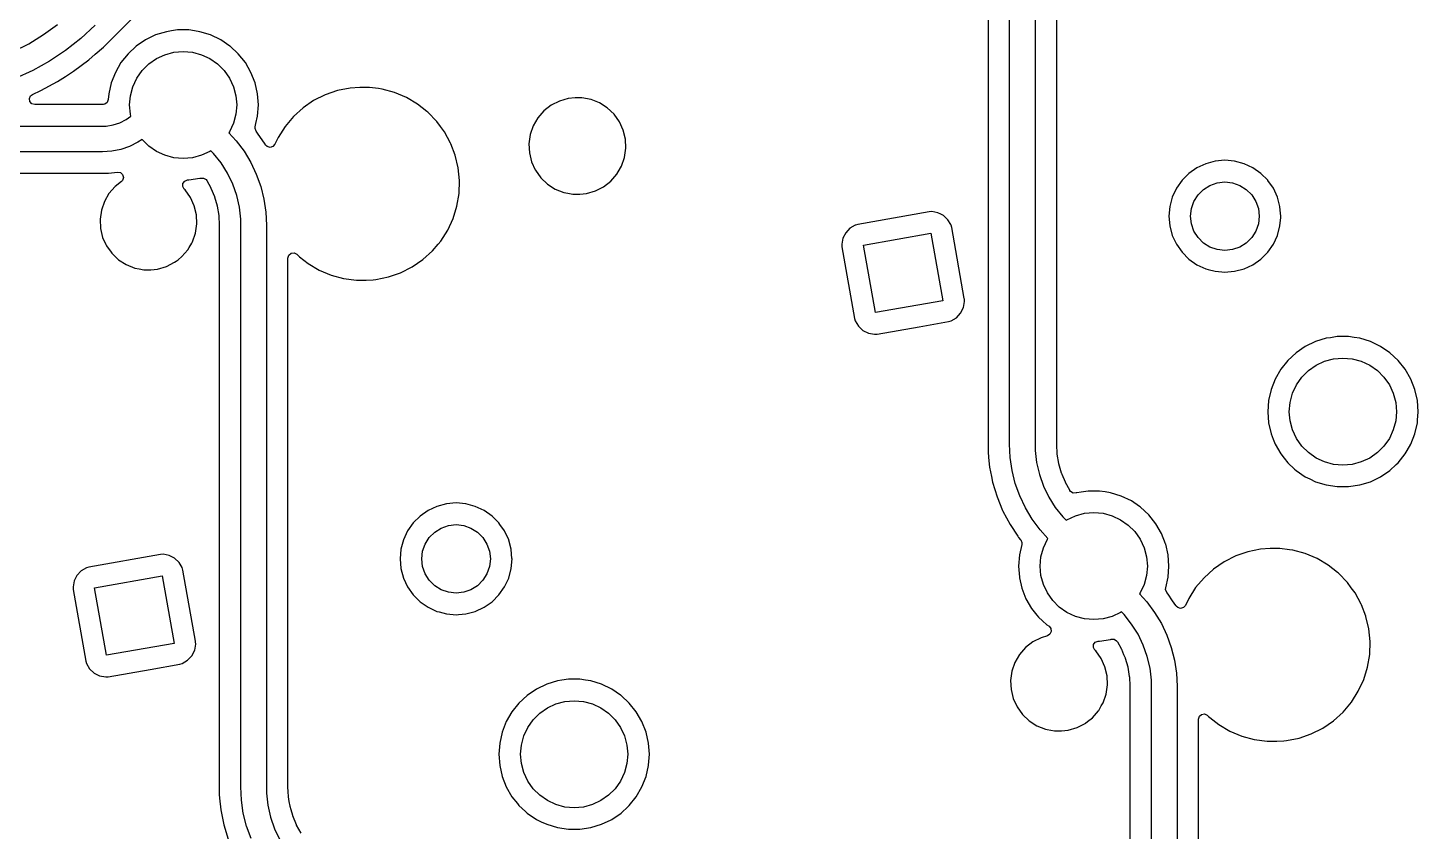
# Model space of a CAD drawing. Extents: x 68 to 346, y -197 to -84.
# Drawn here: x 236.46 to 268.89, y -125.38 to -106.63 of the extents above; entities that cross this region are included whole.
import ezdxf

# ---------------------------------------------------------------- set-up
doc = ezdxf.new("R2010")
doc.units = 0
doc.layers.add('BLACK', color=7, linetype='CONTINUOUS')

msp = doc.modelspace()

# ---------------------------------------------------------------- linework, layer by layer
at = {"layer": 'BLACK', "linetype": 'CONTINUOUS'}
for p, q in [((258.859, -103.236), (258.859, -116.395)), ((259.359, -116.349), (259.359, -103.235)), ((259.959, -103.235), (259.959, -116.349)), ((260.46, -111.026), (260.46, -104.005)), ((238.439, -106.863), (239.512, -105.79)), ((236.825, -106.787), (237.152, -106.549)), ((238.026, -106.568), (237.695, -106.874)), ((239.807, -106.699), (239.692, -106.717)), ((239.951, -106.678), (239.807, -106.699)), ((240.214, -106.678), (239.951, -106.678)), ((239.951, -106.678), (239.951, -106.678)), ((240.348, -106.698), (240.214, -106.678)), ((240.214, -106.678), (240.214, -106.678)), ((240.473, -106.717), (240.348, -106.698)), ((236.12, -107.181), (236.48, -106.998)), ((236.48, -106.998), (236.825, -106.787)), ((237.695, -106.874), (237.341, -107.153)), ((238.222, -107.08), (238.38, -106.922)), ((238.38, -106.922), (238.439, -106.863)), ((239.205, -106.908), (238.988, -107.056)), ((239.441, -106.794), (239.205, -106.908)), ((239.205, -106.908), (239.205, -106.908)), ((239.692, -106.717), (239.441, -106.794)), ((239.692, -106.717), (239.692, -106.717)), ((239.692, -106.717), (239.692, -106.717)), ((240.724, -106.794), (240.473, -106.717)), ((240.473, -106.717), (240.473, -106.717)), ((240.473, -106.717), (240.473, -106.717)), ((240.96, -106.908), (240.724, -106.794)), ((240.724, -106.794), (240.724, -106.794)), ((241.175, -107.055), (240.96, -106.908)), ((240.96, -106.908), (240.96, -106.908)), ((240.96, -106.908), (240.96, -106.908)), ((240.96, -106.908), (240.96, -106.908)), ((237.341, -107.153), (236.966, -107.404)), ((237.885, -107.372), (238.032, -107.245)), ((238.032, -107.245), (238.222, -107.08)), ((238.222, -107.08), (238.222, -107.08)), ((238.222, -107.08), (238.222, -107.08)), ((238.796, -107.234), (238.632, -107.439)), ((238.988, -107.056), (238.796, -107.234)), ((239.279, -107.471), (239.457, -107.346)), ((239.457, -107.346), (239.655, -107.254)), ((239.655, -107.254), (239.865, -107.197)), ((239.865, -107.197), (240.082, -107.178)), ((240.082, -107.178), (240.299, -107.197)), ((240.299, -107.197), (240.51, -107.254)), ((240.51, -107.254), (240.707, -107.346)), ((240.707, -107.346), (240.886, -107.471)), ((241.177, -107.056), (241.175, -107.055)), ((241.369, -107.234), (241.177, -107.056)), ((241.533, -107.439), (241.369, -107.234)), ((241.369, -107.234), (241.369, -107.234)), ((241.369, -107.234), (241.369, -107.234)), ((236.573, -107.624), (236.163, -107.813)), ((236.966, -107.404), (236.573, -107.624)), ((237.335, -107.763), (237.528, -107.639)), ((237.528, -107.639), (237.885, -107.372)), ((237.528, -107.639), (237.528, -107.639)), ((238.501, -107.667), (238.405, -107.911)), ((238.632, -107.439), (238.501, -107.667)), ((239, -107.803), (239.125, -107.625)), ((239.125, -107.625), (239.279, -107.471)), ((240.886, -107.471), (241.04, -107.625)), ((241.04, -107.625), (241.165, -107.803)), ((241.664, -107.667), (241.533, -107.439)), ((241.76, -107.911), (241.664, -107.667)), ((236.762, -108.094), (237.152, -107.881)), ((237.152, -107.881), (237.153, -107.88)), ((237.153, -107.88), (237.335, -107.763)), ((238.405, -107.911), (238.347, -108.167)), ((238.405, -107.911), (238.405, -107.911)), ((238.851, -108.211), (238.908, -108.001)), ((238.908, -108.001), (239, -107.803)), ((241.165, -107.803), (241.257, -108.001)), ((241.257, -108.001), (241.313, -108.211)), ((241.818, -108.167), (241.76, -107.911)), ((236.496, -108.278), (236.525, -108.214)), ((236.506, -108.347), (236.496, -108.278)), ((236.525, -108.214), (236.567, -108.183)), ((236.567, -108.183), (236.762, -108.094)), ((238.336, -108.303), (238.312, -108.368)), ((238.347, -108.167), (238.336, -108.303)), ((238.347, -108.167), (238.347, -108.167)), ((238.832, -108.428), (238.851, -108.211)), ((241.313, -108.211), (241.332, -108.428)), ((241.838, -108.428), (241.818, -108.167)), ((241.818, -108.167), (241.818, -108.167)), ((241.818, -108.167), (241.818, -108.167)), ((243.126, -108.327), (242.878, -108.498)), ((243.395, -108.191), (243.126, -108.327)), ((243.68, -108.093), (243.395, -108.191)), ((243.395, -108.191), (243.395, -108.191)), ((243.975, -108.033), (243.68, -108.093)), ((244.2, -108.018), (243.975, -108.033)), ((243.975, -108.033), (243.975, -108.033)), ((244.426, -108.018), (244.2, -108.018)), ((244.2, -108.018), (244.2, -108.018)), ((244.638, -108.046), (244.426, -108.018)), ((244.725, -108.058), (244.638, -108.046)), ((245.015, -108.137), (244.725, -108.058)), ((245.293, -108.255), (245.015, -108.137)), ((245.015, -108.137), (245.015, -108.137)), ((245.552, -108.408), (245.293, -108.255)), ((249.064, -108.276), (248.858, -108.336)), ((249.225, -108.26), (249.064, -108.276)), ((249.064, -108.276), (249.064, -108.276)), ((249.386, -108.26), (249.225, -108.26)), ((249.597, -108.301), (249.386, -108.26)), ((249.386, -108.26), (249.386, -108.26)), ((249.796, -108.381), (249.597, -108.301)), ((236.552, -108.4), (236.506, -108.347)), ((236.619, -108.419), (236.552, -108.4)), ((238.197, -108.419), (236.619, -108.419)), ((238.203, -108.419), (238.197, -108.419)), ((238.225, -108.417), (238.203, -108.419)), ((238.256, -108.41), (238.225, -108.417)), ((238.312, -108.368), (238.256, -108.41)), ((238.851, -108.645), (238.832, -108.428)), ((238.863, -108.687), (238.851, -108.645)), ((241.313, -108.645), (241.257, -108.856)), ((241.332, -108.428), (241.313, -108.645)), ((241.818, -108.69), (241.838, -108.428)), ((241.838, -108.428), (241.838, -108.428)), ((242.878, -108.498), (242.654, -108.7)), ((245.765, -108.577), (245.552, -108.408)), ((245.552, -108.408), (245.552, -108.408)), ((245.552, -108.408), (245.552, -108.408)), ((245.789, -108.595), (245.765, -108.577)), ((245.998, -108.812), (245.789, -108.595)), ((248.498, -108.568), (248.357, -108.73)), ((248.667, -108.435), (248.498, -108.568)), ((248.498, -108.568), (248.498, -108.568)), ((248.858, -108.336), (248.667, -108.435)), ((249.977, -108.497), (249.796, -108.381)), ((250.133, -108.645), (249.977, -108.497)), ((250.133, -108.646), (250.133, -108.645)), ((250.258, -108.821), (250.133, -108.646)), ((250.133, -108.646), (250.133, -108.646)), ((218.068, -108.92), (238.2, -108.92)), ((238.2, -108.92), (238.2, -108.92)), ((238.2, -108.92), (238.283, -108.92)), ((238.283, -108.92), (238.446, -108.894)), ((238.446, -108.894), (238.604, -108.843)), ((238.604, -108.843), (238.751, -108.768)), ((238.751, -108.768), (238.863, -108.687)), ((241.257, -108.856), (241.165, -109.053)), ((241.76, -108.978), (241.762, -108.936)), ((241.762, -108.936), (241.78, -108.859)), ((241.78, -108.859), (241.818, -108.69)), ((241.818, -108.69), (241.818, -108.69)), ((242.46, -108.93), (242.298, -109.184)), ((242.654, -108.7), (242.46, -108.93)), ((246.088, -108.934), (245.998, -108.812)), ((246.133, -108.995), (246.088, -108.934)), ((248.25, -108.916), (248.18, -109.119)), ((248.357, -108.73), (248.25, -108.916)), ((250.347, -109.016), (250.258, -108.821)), ((239.026, -109.299), (238.832, -109.394)), ((239.125, -109.232), (239.026, -109.299)), ((239.279, -109.386), (239.125, -109.232)), ((241.165, -109.053), (241.15, -109.075)), ((241.15, -109.075), (241.321, -109.263)), ((241.321, -109.263), (241.502, -109.508)), ((241.787, -109.043), (241.76, -108.978)), ((241.82, -109.083), (241.787, -109.043)), ((241.996, -109.346), (241.82, -109.083)), ((241.82, -109.083), (241.82, -109.083)), ((242.298, -109.184), (242.222, -109.346)), ((242.298, -109.184), (242.298, -109.184)), ((246.177, -109.054), (246.133, -108.995)), ((246.322, -109.319), (246.177, -109.054)), ((248.18, -109.119), (248.149, -109.332)), ((248.18, -109.119), (248.18, -109.119)), ((250.397, -109.225), (250.347, -109.016)), ((250.408, -109.44), (250.397, -109.225)), ((238.2, -109.52), (218.068, -109.52)), ((238.416, -109.506), (238.2, -109.52)), ((238.2, -109.52), (238.2, -109.52)), ((238.2, -109.52), (238.2, -109.52)), ((238.2, -109.52), (238.2, -109.52)), ((238.628, -109.464), (238.416, -109.506)), ((238.832, -109.394), (238.628, -109.464)), ((239.457, -109.511), (239.279, -109.386)), ((239.655, -109.603), (239.457, -109.511)), ((239.865, -109.659), (239.655, -109.603)), ((240.51, -109.603), (240.299, -109.659)), ((240.707, -109.511), (240.51, -109.603)), ((240.727, -109.497), (240.707, -109.511)), ((240.791, -109.561), (240.727, -109.497)), ((240.967, -109.781), (240.791, -109.561)), ((241.502, -109.508), (241.659, -109.77)), ((242.007, -109.363), (241.996, -109.346)), ((242.042, -109.398), (242.007, -109.363)), ((242.109, -109.418), (242.042, -109.398)), ((242.176, -109.398), (242.109, -109.418)), ((242.222, -109.346), (242.176, -109.398)), ((246.327, -109.332), (246.322, -109.319)), ((246.43, -109.6), (246.327, -109.332)), ((246.5, -109.893), (246.43, -109.6)), ((248.149, -109.332), (248.149, -109.332)), ((248.149, -109.332), (248.159, -109.547)), ((248.159, -109.547), (248.21, -109.756)), ((250.377, -109.652), (250.408, -109.44)), ((240.082, -109.678), (239.865, -109.659)), ((240.299, -109.659), (240.082, -109.678)), ((241.116, -110.02), (240.967, -109.781)), ((241.659, -109.77), (241.789, -110.045)), ((246.53, -110.193), (246.5, -109.893)), ((248.21, -109.756), (248.21, -109.756)), ((248.21, -109.756), (248.294, -109.94)), ((248.294, -109.94), (248.299, -109.951)), ((250.2, -110.04), (250.282, -109.898)), ((250.282, -109.898), (250.307, -109.856)), ((250.307, -109.856), (250.377, -109.652)), ((263.73, -109.895), (263.543, -110.025)), ((263.936, -109.799), (263.73, -109.895)), ((263.73, -109.895), (263.73, -109.895)), ((264.156, -109.74), (263.936, -109.799)), ((263.936, -109.799), (263.936, -109.799)), ((264.383, -109.72), (264.156, -109.74)), ((264.156, -109.74), (264.156, -109.74)), ((264.609, -109.74), (264.383, -109.72)), ((264.383, -109.72), (264.383, -109.72)), ((264.829, -109.799), (264.609, -109.74)), ((264.609, -109.74), (264.609, -109.74)), ((264.609, -109.74), (264.609, -109.74)), ((264.609, -109.74), (264.609, -109.74)), ((264.609, -109.74), (264.609, -109.74)), ((265.035, -109.895), (264.829, -109.799)), ((264.829, -109.799), (264.829, -109.799)), ((265.222, -110.025), (265.035, -109.895)), ((265.035, -109.895), (265.035, -109.895)), ((218.152, -110.02), (238.116, -110.02)), ((238.116, -110.02), (238.116, -110.021)), ((238.116, -110.021), (238.149, -110.02)), ((238.149, -110.02), (238.149, -110.021)), ((238.149, -110.021), (238.2, -110.021)), ((238.2, -110.021), (238.2, -110.021)), ((238.2, -110.021), (238.321, -110.021)), ((238.321, -110.021), (238.341, -110.018)), ((238.321, -110.021), (238.321, -110.021)), ((238.341, -110.018), (238.55, -109.995)), ((238.641, -110.215), (238.493, -110.332)), ((238.55, -109.995), (238.619, -110.007)), ((238.619, -110.007), (238.67, -110.054)), ((238.666, -110.188), (238.641, -110.215)), ((238.688, -110.122), (238.666, -110.188)), ((238.67, -110.054), (238.688, -110.122)), ((240.074, -110.332), (240.077, -110.262)), ((240.077, -110.262), (240.118, -110.205)), ((240.118, -110.205), (240.183, -110.179)), ((240.183, -110.179), (240.195, -110.179)), ((240.195, -110.179), (240.214, -110.179)), ((240.214, -110.179), (240.473, -110.14)), ((240.473, -110.14), (240.488, -110.135)), ((240.488, -110.135), (240.557, -110.134)), ((240.557, -110.134), (240.617, -110.171)), ((240.617, -110.171), (240.633, -110.194)), ((240.633, -110.194), (240.725, -110.361)), ((241.239, -110.273), (241.116, -110.02)), ((241.331, -110.539), (241.239, -110.273)), ((241.789, -110.045), (241.892, -110.332)), ((246.52, -110.494), (246.53, -110.193)), ((248.299, -109.951), (248.423, -110.125)), ((248.423, -110.125), (248.424, -110.126)), ((248.424, -110.126), (248.424, -110.126)), ((248.424, -110.126), (248.579, -110.275)), ((249.89, -110.337), (250.059, -110.204)), ((250.059, -110.204), (250.199, -110.042)), ((250.199, -110.042), (250.2, -110.04)), ((263.383, -110.186), (263.252, -110.373)), ((263.543, -110.025), (263.383, -110.186)), ((264.035, -110.305), (264.205, -110.246)), ((264.205, -110.246), (264.383, -110.225)), ((264.383, -110.225), (264.561, -110.246)), ((264.561, -110.246), (264.73, -110.305)), ((265.383, -110.186), (265.222, -110.025)), ((265.387, -110.193), (265.383, -110.186)), ((265.513, -110.373), (265.387, -110.193)), ((238.352, -110.494), (238.244, -110.68)), ((238.493, -110.332), (238.352, -110.494)), ((238.493, -110.332), (238.493, -110.332)), ((240.109, -110.392), (240.074, -110.332)), ((240.127, -110.41), (240.109, -110.392)), ((240.252, -110.585), (240.127, -110.41)), ((240.341, -110.78), (240.252, -110.585)), ((240.725, -110.361), (240.728, -110.367)), ((240.728, -110.367), (240.811, -110.568)), ((240.811, -110.568), (240.814, -110.575)), ((240.814, -110.575), (240.874, -110.784)), ((241.394, -110.813), (241.331, -110.539)), ((241.892, -110.332), (241.966, -110.628)), ((246.47, -110.791), (246.52, -110.494)), ((248.579, -110.275), (248.579, -110.275)), ((248.579, -110.275), (248.579, -110.275)), ((248.579, -110.275), (248.76, -110.391)), ((248.76, -110.391), (248.96, -110.471)), ((248.96, -110.471), (249.056, -110.489)), ((249.056, -110.489), (249.171, -110.511)), ((249.171, -110.511), (249.171, -110.511)), ((249.171, -110.511), (249.332, -110.511)), ((249.332, -110.511), (249.492, -110.496)), ((249.332, -110.511), (249.332, -110.511)), ((249.492, -110.496), (249.699, -110.436)), ((249.699, -110.436), (249.89, -110.337)), ((263.156, -110.579), (263.097, -110.799)), ((263.252, -110.373), (263.156, -110.579)), ((263.156, -110.579), (263.156, -110.579)), ((263.252, -110.373), (263.252, -110.373)), ((263.662, -110.678), (263.757, -110.527)), ((263.757, -110.527), (263.884, -110.4)), ((263.884, -110.4), (264.035, -110.305)), ((264.73, -110.305), (264.881, -110.4)), ((264.881, -110.4), (265.008, -110.527)), ((265.008, -110.527), (265.103, -110.678)), ((265.609, -110.579), (265.513, -110.373)), ((265.668, -110.799), (265.609, -110.579)), ((238.174, -110.884), (238.143, -111.096)), ((238.244, -110.68), (238.174, -110.884)), ((238.174, -110.884), (238.174, -110.884)), ((240.392, -110.989), (240.341, -110.78)), ((240.874, -110.784), (240.875, -110.791)), ((240.875, -110.791), (240.912, -111.005)), ((241.426, -111.093), (241.394, -110.813)), ((241.966, -110.628), (242.011, -110.929)), ((246.38, -111.079), (246.47, -110.791)), ((257.487, -110.921), (255.818, -111.215)), ((257.547, -110.917), (257.487, -110.921)), ((257.487, -110.921), (257.487, -110.921)), ((257.689, -110.943), (257.547, -110.917)), ((257.547, -110.917), (257.547, -110.917)), ((263.097, -110.799), (263.077, -111.025)), ((263.097, -110.799), (263.097, -110.799)), ((263.583, -111.025), (263.603, -110.847)), ((263.603, -110.847), (263.662, -110.678)), ((265.103, -110.678), (265.163, -110.847)), ((265.163, -110.847), (265.183, -111.025)), ((265.676, -110.884), (265.668, -110.799)), ((265.688, -111.025), (265.676, -110.884)), ((238.143, -111.096), (238.143, -111.096)), ((238.143, -111.096), (238.154, -111.311)), ((240.371, -111.417), (240.402, -111.204)), ((240.402, -111.204), (240.392, -110.989)), ((240.912, -111.005), (240.913, -111.012)), ((240.913, -111.012), (240.925, -111.232)), ((240.925, -111.232), (240.925, -111.235)), ((240.925, -111.235), (240.925, -124.393)), ((241.426, -111.233), (241.426, -111.093)), ((241.426, -124.347), (241.426, -111.233)), ((241.426, -111.233), (241.426, -111.233)), ((241.426, -111.233), (241.426, -111.233)), ((242.011, -110.929), (242.026, -111.233)), ((242.026, -111.233), (242.026, -111.233)), ((242.026, -111.233), (242.026, -124.347)), ((246.254, -111.352), (246.38, -111.079)), ((255.76, -111.232), (255.636, -111.305)), ((255.765, -111.23), (255.76, -111.232)), ((255.76, -111.232), (255.76, -111.232)), ((255.818, -111.215), (255.765, -111.23)), ((255.818, -111.215), (255.818, -111.215)), ((255.818, -111.215), (255.818, -111.215)), ((257.753, -110.975), (257.689, -110.943)), ((257.689, -110.943), (257.689, -110.943)), ((257.689, -110.943), (257.689, -110.943)), ((257.817, -111.008), (257.753, -110.975)), ((257.922, -111.106), (257.817, -111.008)), ((257.988, -111.217), (257.922, -111.106)), ((257.922, -111.106), (257.922, -111.106)), ((257.922, -111.106), (257.922, -111.106)), ((257.995, -111.23), (257.988, -111.217)), ((258.012, -111.288), (257.995, -111.23)), ((260.46, -113.062), (260.46, -111.026)), ((263.077, -111.025), (263.077, -111.026)), ((263.077, -111.026), (263.097, -111.252)), ((263.603, -111.204), (263.583, -111.025)), ((263.662, -111.373), (263.603, -111.204)), ((265.163, -111.204), (265.103, -111.373)), ((265.183, -111.025), (265.163, -111.204)), ((265.668, -111.252), (265.686, -111.051)), ((265.686, -111.051), (265.688, -111.026)), ((265.688, -111.026), (265.688, -111.025)), ((238.154, -111.311), (238.204, -111.52)), ((238.204, -111.52), (238.204, -111.52)), ((238.204, -111.52), (238.281, -111.687)), ((240.301, -111.62), (240.371, -111.417)), ((246.091, -111.606), (246.254, -111.352)), ((255.472, -111.538), (255.447, -111.678)), ((255.537, -111.41), (255.472, -111.538)), ((255.472, -111.538), (255.472, -111.538)), ((255.472, -111.538), (255.472, -111.538)), ((255.636, -111.305), (255.537, -111.41)), ((255.537, -111.41), (255.537, -111.41)), ((255.636, -111.305), (255.636, -111.305)), ((255.636, -111.305), (255.636, -111.305)), ((255.952, -111.7), (257.527, -111.422)), ((257.527, -111.422), (257.805, -112.998)), ((258.304, -112.947), (258.012, -111.288)), ((258.012, -111.288), (258.012, -111.288)), ((258.012, -111.288), (258.012, -111.288)), ((263.097, -111.252), (263.097, -111.252)), ((263.097, -111.252), (263.156, -111.472)), ((263.156, -111.472), (263.156, -111.472)), ((263.156, -111.472), (263.252, -111.678)), ((263.757, -111.524), (263.662, -111.373)), ((263.884, -111.651), (263.757, -111.524)), ((265.008, -111.524), (264.881, -111.651)), ((265.103, -111.373), (265.008, -111.524)), ((265.513, -111.678), (265.609, -111.472)), ((265.609, -111.472), (265.668, -111.252)), ((238.281, -111.687), (238.294, -111.715)), ((238.294, -111.715), (238.4, -111.865)), ((238.4, -111.865), (238.418, -111.891)), ((238.418, -111.891), (238.418, -111.891)), ((238.418, -111.891), (238.574, -112.039)), ((240.053, -111.968), (240.194, -111.806)), ((240.194, -111.806), (240.223, -111.755)), ((240.223, -111.755), (240.281, -111.655)), ((240.281, -111.655), (240.301, -111.62)), ((242.546, -111.936), (242.599, -111.89)), ((242.599, -111.89), (242.668, -111.88)), ((242.668, -111.88), (242.731, -111.909)), ((245.673, -112.038), (245.897, -111.836)), ((245.897, -111.836), (246.029, -111.68)), ((246.029, -111.68), (246.091, -111.606)), ((255.447, -111.678), (255.446, -111.68)), ((255.446, -111.68), (255.45, -111.74)), ((255.45, -111.74), (255.45, -111.74)), ((255.45, -111.74), (255.745, -113.41)), ((256.229, -113.275), (255.952, -111.7)), ((263.252, -111.678), (263.252, -111.678)), ((263.252, -111.678), (263.383, -111.865)), ((263.383, -111.865), (263.543, -112.026)), ((264.035, -111.746), (263.884, -111.651)), ((264.205, -111.805), (264.035, -111.746)), ((264.383, -111.825), (264.205, -111.805)), ((264.561, -111.805), (264.383, -111.825)), ((264.73, -111.746), (264.561, -111.805)), ((264.881, -111.651), (264.73, -111.746)), ((265.222, -112.026), (265.383, -111.865)), ((265.383, -111.865), (265.513, -111.678)), ((238.574, -112.039), (238.574, -112.039)), ((238.574, -112.039), (238.574, -112.039)), ((238.574, -112.039), (238.755, -112.155)), ((238.755, -112.155), (238.954, -112.235)), ((239.487, -112.26), (239.693, -112.2)), ((239.693, -112.2), (239.884, -112.101)), ((239.884, -112.101), (239.92, -112.073)), ((239.92, -112.073), (239.963, -112.039)), ((239.963, -112.039), (240.053, -111.968)), ((242.526, -112.003), (242.546, -111.936)), ((242.526, -119.024), (242.526, -112.003)), ((242.731, -111.909), (242.739, -111.917)), ((242.739, -111.917), (242.763, -111.941)), ((242.763, -111.941), (242.8, -111.97)), ((242.8, -111.97), (242.999, -112.128)), ((242.999, -112.128), (242.999, -112.128)), ((242.999, -112.128), (242.999, -112.128)), ((242.999, -112.128), (243.258, -112.281)), ((245.156, -112.345), (245.425, -112.209)), ((245.425, -112.209), (245.673, -112.038)), ((263.543, -112.026), (263.543, -112.026)), ((263.543, -112.026), (263.73, -112.156)), ((263.73, -112.156), (263.936, -112.252)), ((264.829, -112.252), (265.035, -112.156)), ((265.035, -112.156), (265.222, -112.026)), ((238.954, -112.235), (239.06, -112.255)), ((239.06, -112.255), (239.165, -112.276)), ((239.165, -112.276), (239.165, -112.276)), ((239.165, -112.276), (239.326, -112.276)), ((239.326, -112.276), (239.487, -112.26)), ((239.326, -112.276), (239.326, -112.276)), ((243.258, -112.281), (243.536, -112.399)), ((243.536, -112.399), (243.826, -112.478)), ((243.826, -112.478), (244.125, -112.519)), ((244.125, -112.519), (244.125, -112.519)), ((244.125, -112.519), (244.351, -112.519)), ((244.351, -112.519), (244.515, -112.508)), ((244.515, -112.508), (244.576, -112.503)), ((244.576, -112.503), (244.871, -112.443)), ((244.871, -112.443), (245.156, -112.345)), ((263.936, -112.252), (263.936, -112.252)), ((263.936, -112.252), (263.936, -112.252)), ((263.936, -112.252), (263.989, -112.266)), ((263.989, -112.266), (264.156, -112.311)), ((264.156, -112.311), (264.314, -112.325)), ((264.314, -112.325), (264.383, -112.331)), ((264.383, -112.331), (264.451, -112.325)), ((264.383, -112.331), (264.383, -112.331)), ((264.383, -112.331), (264.383, -112.331)), ((264.451, -112.325), (264.609, -112.311)), ((264.609, -112.311), (264.829, -112.252)), ((257.805, -112.998), (256.229, -113.275)), ((258.219, -113.288), (258.284, -113.159)), ((258.284, -113.159), (258.31, -113.018)), ((258.306, -112.958), (258.304, -112.947)), ((258.31, -113.018), (258.306, -112.958)), ((260.46, -115.587), (260.46, -113.062)), ((255.745, -113.41), (255.745, -113.41)), ((255.745, -113.41), (255.745, -113.41)), ((255.745, -113.41), (255.761, -113.466)), ((255.761, -113.466), (255.761, -113.467)), ((255.761, -113.467), (255.761, -113.467)), ((255.761, -113.467), (255.834, -113.591)), ((257.251, -113.604), (257.939, -113.482)), ((257.939, -113.482), (257.997, -113.466)), ((257.939, -113.482), (257.939, -113.482)), ((257.939, -113.482), (257.939, -113.482)), ((257.997, -113.466), (258.121, -113.393)), ((258.121, -113.393), (258.219, -113.288)), ((255.834, -113.591), (255.834, -113.591)), ((255.834, -113.591), (255.834, -113.591)), ((255.834, -113.591), (255.939, -113.69)), ((255.939, -113.69), (256.068, -113.755)), ((256.068, -113.755), (256.068, -113.755)), ((256.068, -113.755), (256.209, -113.781)), ((256.209, -113.781), (256.269, -113.777)), ((256.269, -113.777), (257.251, -113.604)), ((267.005, -113.836), (266.844, -113.86)), ((267.268, -113.836), (267.005, -113.836)), ((267.005, -113.836), (267.005, -113.836)), ((267.402, -113.856), (267.268, -113.836)), ((267.268, -113.836), (267.268, -113.836)), ((266.259, -114.066), (266.042, -114.214)), ((266.495, -113.953), (266.259, -114.066)), ((266.259, -114.066), (266.259, -114.066)), ((266.746, -113.875), (266.495, -113.953)), ((266.844, -113.86), (266.746, -113.875)), ((266.746, -113.875), (266.746, -113.875)), ((266.746, -113.875), (266.746, -113.875)), ((267.527, -113.875), (267.402, -113.856)), ((267.778, -113.953), (267.527, -113.875)), ((267.527, -113.875), (267.527, -113.875)), ((267.527, -113.875), (267.527, -113.875)), ((268.014, -114.066), (267.778, -113.953)), ((267.778, -113.953), (267.778, -113.953)), ((268.231, -114.214), (268.014, -114.066)), ((268.014, -114.066), (268.014, -114.066)), ((268.014, -114.066), (268.014, -114.066)), ((268.014, -114.066), (268.014, -114.066)), ((265.85, -114.393), (265.686, -114.598)), ((266.042, -114.214), (265.85, -114.393)), ((266.511, -114.504), (266.709, -114.412)), ((266.709, -114.412), (266.919, -114.356)), ((266.919, -114.356), (267.136, -114.337)), ((267.136, -114.337), (267.353, -114.356)), ((267.353, -114.356), (267.564, -114.412)), ((267.564, -114.412), (267.761, -114.504)), ((268.423, -114.393), (268.231, -114.214)), ((268.587, -114.598), (268.423, -114.393)), ((268.423, -114.393), (268.423, -114.393)), ((268.423, -114.393), (268.423, -114.393)), ((265.686, -114.598), (265.555, -114.825)), ((266.054, -114.962), (266.179, -114.783)), ((266.179, -114.783), (266.333, -114.629)), ((266.333, -114.629), (266.511, -114.504)), ((267.761, -114.504), (267.94, -114.629)), ((267.94, -114.629), (268.094, -114.783)), ((268.094, -114.783), (268.219, -114.962)), ((268.718, -114.825), (268.587, -114.598)), ((265.459, -115.069), (265.401, -115.325)), ((265.555, -114.825), (265.459, -115.069)), ((265.459, -115.069), (265.459, -115.069)), ((265.962, -115.159), (266.054, -114.962)), ((268.219, -114.962), (268.311, -115.159)), ((268.814, -115.069), (268.718, -114.825)), ((268.814, -115.072), (268.814, -115.069)), ((268.814, -115.069), (268.814, -115.069)), ((268.814, -115.069), (268.814, -115.069)), ((268.872, -115.325), (268.814, -115.072)), ((265.401, -115.325), (265.381, -115.587)), ((265.401, -115.325), (265.401, -115.325)), ((265.886, -115.587), (265.905, -115.37)), ((265.905, -115.37), (265.962, -115.159)), ((268.311, -115.159), (268.367, -115.37)), ((268.367, -115.37), (268.386, -115.587)), ((268.892, -115.587), (268.872, -115.325)), ((268.872, -115.325), (268.872, -115.325)), ((268.872, -115.325), (268.872, -115.325)), ((260.46, -116.265), (260.46, -115.587)), ((265.381, -115.587), (265.381, -115.587)), ((265.381, -115.587), (265.401, -115.848)), ((265.905, -115.804), (265.886, -115.587)), ((268.386, -115.587), (268.367, -115.804)), ((268.872, -115.848), (268.877, -115.782)), ((268.877, -115.782), (268.892, -115.587)), ((268.892, -115.587), (268.892, -115.587)), ((265.401, -115.848), (265.401, -115.848)), ((265.401, -115.848), (265.459, -116.104)), ((265.459, -116.104), (265.459, -116.104)), ((265.459, -116.104), (265.459, -116.104)), ((265.459, -116.104), (265.507, -116.226)), ((265.962, -116.014), (265.905, -115.804)), ((266.054, -116.212), (265.962, -116.014)), ((268.311, -116.014), (268.219, -116.212)), ((268.367, -115.804), (268.311, -116.014)), ((268.718, -116.348), (268.814, -116.104)), ((268.814, -116.104), (268.872, -115.848)), ((258.859, -116.395), (258.859, -116.396)), ((258.859, -116.396), (258.859, -116.528)), ((259.374, -116.657), (259.359, -116.349)), ((259.359, -116.349), (259.359, -116.349)), ((259.959, -116.349), (259.959, -116.349)), ((259.959, -116.349), (259.959, -116.349)), ((259.959, -116.349), (259.959, -116.491)), ((260.46, -116.326), (260.46, -116.265)), ((260.46, -116.265), (260.46, -116.265)), ((260.46, -116.346), (260.46, -116.326)), ((260.46, -116.35), (260.46, -116.346)), ((260.472, -116.574), (260.46, -116.35)), ((265.507, -116.226), (265.555, -116.348)), ((265.555, -116.348), (265.686, -116.575)), ((266.179, -116.39), (266.054, -116.212)), ((266.333, -116.544), (266.179, -116.39)), ((268.094, -116.39), (267.94, -116.544)), ((268.219, -116.212), (268.094, -116.39)), ((268.633, -116.496), (268.718, -116.348)), ((258.859, -116.528), (258.872, -116.66)), ((258.872, -116.66), (258.894, -116.884)), ((259.42, -116.962), (259.374, -116.657)), ((259.959, -116.491), (259.991, -116.775)), ((260.473, -116.581), (260.472, -116.574)), ((260.51, -116.8), (260.473, -116.581)), ((265.686, -116.575), (265.686, -116.575)), ((265.686, -116.575), (265.764, -116.673)), ((265.764, -116.673), (265.85, -116.781)), ((266.511, -116.669), (266.333, -116.544)), ((266.709, -116.761), (266.511, -116.669)), ((267.761, -116.669), (267.564, -116.761)), ((267.94, -116.544), (267.761, -116.669)), ((268.423, -116.781), (268.587, -116.575)), ((268.587, -116.575), (268.633, -116.496)), ((268.587, -116.575), (268.587, -116.575)), ((258.894, -116.884), (258.894, -116.884)), ((258.894, -116.884), (258.938, -117.104)), ((259.494, -117.261), (259.42, -116.962)), ((259.991, -116.775), (260.055, -117.053)), ((260.055, -117.053), (260.149, -117.323)), ((260.512, -116.806), (260.51, -116.8)), ((260.573, -117.02), (260.512, -116.806)), ((260.576, -117.026), (260.573, -117.02)), ((260.586, -117.053), (260.576, -117.026)), ((260.661, -117.231), (260.586, -117.053)), ((265.85, -116.781), (266.009, -116.928)), ((266.009, -116.928), (266.042, -116.959)), ((266.042, -116.959), (266.259, -117.107)), ((266.919, -116.818), (266.709, -116.761)), ((267.136, -116.837), (266.919, -116.818)), ((267.353, -116.818), (267.136, -116.837)), ((267.564, -116.761), (267.353, -116.818)), ((268.014, -117.107), (268.231, -116.959)), ((268.231, -116.959), (268.382, -116.819)), ((268.382, -116.819), (268.423, -116.781)), ((268.423, -116.781), (268.423, -116.781)), ((268.423, -116.781), (268.423, -116.781)), ((258.938, -117.104), (258.963, -117.231)), ((258.963, -117.231), (258.964, -117.235)), ((258.964, -117.235), (259.067, -117.577)), ((259.598, -117.551), (259.494, -117.261)), ((260.149, -117.323), (260.273, -117.58)), ((260.664, -117.237), (260.661, -117.231)), ((260.762, -117.416), (260.664, -117.237)), ((266.259, -117.107), (266.259, -117.107)), ((266.259, -117.107), (266.259, -117.107)), ((266.259, -117.107), (266.259, -117.107)), ((266.259, -117.107), (266.363, -117.157)), ((266.363, -117.157), (266.495, -117.221)), ((266.495, -117.221), (266.495, -117.221)), ((266.495, -117.221), (266.495, -117.221)), ((266.495, -117.221), (266.746, -117.298)), ((266.746, -117.298), (267.005, -117.337)), ((267.005, -117.337), (267.268, -117.337)), ((267.268, -117.337), (267.527, -117.298)), ((267.527, -117.298), (267.778, -117.221)), ((267.778, -117.221), (268.014, -117.107)), ((246.449, -117.718), (246.222, -117.738)), ((246.676, -117.738), (246.449, -117.718)), ((246.449, -117.718), (246.449, -117.718)), ((259.067, -117.577), (259.067, -117.577)), ((259.067, -117.577), (259.198, -117.893)), ((259.73, -117.83), (259.598, -117.551)), ((260.273, -117.58), (260.425, -117.822)), ((260.768, -117.427), (260.762, -117.416)), ((260.784, -117.449), (260.768, -117.427)), ((260.843, -117.486), (260.784, -117.449)), ((260.913, -117.485), (260.843, -117.486)), ((260.933, -117.479), (260.913, -117.485)), ((261.031, -117.465), (260.933, -117.479)), ((260.933, -117.479), (260.933, -117.479)), ((260.933, -117.479), (260.933, -117.479)), ((261.193, -117.44), (261.031, -117.465)), ((261.455, -117.44), (261.193, -117.44)), ((261.193, -117.44), (261.193, -117.44)), ((261.587, -117.46), (261.455, -117.44)), ((261.455, -117.44), (261.455, -117.44)), ((261.715, -117.479), (261.587, -117.46)), ((261.965, -117.557), (261.715, -117.479)), ((261.715, -117.479), (261.715, -117.479)), ((261.715, -117.479), (261.715, -117.479)), ((262.202, -117.67), (261.965, -117.557)), ((261.965, -117.557), (261.965, -117.557)), ((262.39, -117.799), (262.202, -117.67)), ((262.202, -117.67), (262.202, -117.67)), ((262.202, -117.67), (262.202, -117.67)), ((262.202, -117.67), (262.202, -117.67)), ((245.61, -118.024), (245.449, -118.185)), ((245.796, -117.893), (245.61, -118.024)), ((246.002, -117.797), (245.796, -117.893)), ((245.796, -117.893), (245.796, -117.893)), ((246.222, -117.738), (246.002, -117.797)), ((246.002, -117.797), (246.002, -117.797)), ((246.222, -117.738), (246.222, -117.738)), ((246.895, -117.797), (246.676, -117.738)), ((246.676, -117.738), (246.676, -117.738)), ((246.676, -117.738), (246.676, -117.738)), ((246.676, -117.738), (246.676, -117.738)), ((246.676, -117.738), (246.676, -117.738)), ((247.102, -117.893), (246.895, -117.797)), ((246.895, -117.797), (246.895, -117.797)), ((247.288, -118.024), (247.102, -117.893)), ((247.102, -117.893), (247.102, -117.893)), ((247.449, -118.185), (247.288, -118.024)), ((259.198, -117.893), (259.204, -117.908)), ((259.204, -117.908), (259.204, -117.908)), ((259.204, -117.908), (259.373, -118.224)), ((259.889, -118.094), (259.73, -117.83)), ((260.425, -117.822), (260.603, -118.045)), ((260.603, -118.045), (260.679, -118.122)), ((260.699, -118.108), (260.896, -118.016)), ((260.896, -118.016), (261.107, -117.96)), ((261.107, -117.96), (261.324, -117.941)), ((261.324, -117.941), (261.541, -117.96)), ((261.541, -117.96), (261.751, -118.016)), ((261.751, -118.016), (261.949, -118.108)), ((262.418, -117.818), (262.39, -117.799)), ((262.611, -117.997), (262.418, -117.818)), ((262.774, -118.202), (262.611, -117.997)), ((262.611, -117.997), (262.611, -117.997)), ((262.611, -117.997), (262.611, -117.997)), ((245.318, -118.371), (245.222, -118.577)), ((245.449, -118.185), (245.318, -118.371)), ((245.318, -118.371), (245.318, -118.371)), ((245.95, -118.398), (246.102, -118.303)), ((246.102, -118.303), (246.271, -118.244)), ((246.271, -118.244), (246.449, -118.224)), ((246.449, -118.224), (246.627, -118.244)), ((246.627, -118.244), (246.796, -118.303)), ((246.796, -118.303), (246.948, -118.398)), ((247.473, -118.219), (247.449, -118.185)), ((247.58, -118.371), (247.473, -118.219)), ((247.676, -118.577), (247.58, -118.371)), ((259.373, -118.224), (259.373, -118.224)), ((259.373, -118.224), (259.552, -118.492)), ((260.072, -118.342), (259.889, -118.094)), ((260.256, -118.545), (260.072, -118.342)), ((260.679, -118.122), (260.699, -118.108)), ((261.949, -118.108), (262.127, -118.233)), ((262.127, -118.233), (262.282, -118.387)), ((262.906, -118.429), (262.774, -118.202)), ((245.222, -118.577), (245.163, -118.797)), ((245.222, -118.577), (245.222, -118.577)), ((245.669, -118.846), (245.728, -118.677)), ((245.728, -118.677), (245.824, -118.525)), ((245.824, -118.525), (245.95, -118.398)), ((246.948, -118.398), (247.074, -118.525)), ((247.074, -118.525), (247.17, -118.677)), ((247.17, -118.677), (247.229, -118.846)), ((247.678, -118.586), (247.676, -118.577)), ((247.676, -118.577), (247.676, -118.577)), ((247.735, -118.797), (247.678, -118.586)), ((259.552, -118.492), (259.572, -118.521)), ((259.572, -118.521), (259.618, -118.577)), ((259.644, -118.685), (259.588, -118.929)), ((259.618, -118.577), (259.619, -118.578)), ((259.619, -118.578), (259.646, -118.643)), ((259.646, -118.643), (259.644, -118.685)), ((260.149, -118.763), (260.241, -118.566)), ((260.241, -118.566), (260.256, -118.545)), ((262.282, -118.387), (262.406, -118.566)), ((262.406, -118.566), (262.499, -118.763)), ((263.001, -118.673), (262.906, -118.429)), ((263.003, -118.679), (263.001, -118.673)), ((263.001, -118.673), (263.001, -118.673)), ((263.001, -118.673), (263.001, -118.673)), ((263.06, -118.929), (263.003, -118.679)), ((239.554, -118.919), (237.884, -119.213)), ((239.614, -118.915), (239.554, -118.919)), ((239.554, -118.919), (239.554, -118.919)), ((239.755, -118.941), (239.614, -118.915)), ((239.614, -118.915), (239.614, -118.915)), ((239.803, -118.965), (239.755, -118.941)), ((239.755, -118.941), (239.755, -118.941)), ((239.755, -118.941), (239.755, -118.941)), ((239.884, -119.006), (239.803, -118.965)), ((239.989, -119.104), (239.884, -119.006)), ((242.526, -123.585), (242.526, -119.024)), ((245.163, -118.797), (245.144, -119.024)), ((245.144, -119.024), (245.144, -119.024)), ((245.144, -119.024), (245.163, -119.25)), ((245.163, -118.797), (245.163, -118.797)), ((245.649, -119.024), (245.669, -118.846)), ((245.669, -119.202), (245.649, -119.024)), ((247.229, -118.846), (247.249, -119.024)), ((247.249, -119.024), (247.229, -119.202)), ((247.745, -118.912), (247.735, -118.797)), ((247.735, -119.25), (247.754, -119.024)), ((247.753, -119.011), (247.745, -118.912)), ((247.754, -119.024), (247.753, -119.011)), ((259.588, -118.929), (259.569, -119.191)), ((259.588, -118.929), (259.588, -118.929)), ((260.074, -119.191), (260.093, -118.974)), ((260.093, -118.974), (260.149, -118.763)), ((262.499, -118.763), (262.555, -118.974)), ((262.555, -118.974), (262.574, -119.191)), ((263.079, -119.191), (263.06, -118.929)), ((263.06, -118.929), (263.06, -118.929)), ((263.06, -118.929), (263.06, -118.929)), ((264.637, -118.954), (264.368, -119.09)), ((264.921, -118.855), (264.637, -118.954)), ((264.637, -118.954), (264.637, -118.954)), ((265.217, -118.795), (264.921, -118.855)), ((265.442, -118.78), (265.217, -118.795)), ((265.217, -118.795), (265.217, -118.795)), ((265.668, -118.78), (265.442, -118.78)), ((265.442, -118.78), (265.442, -118.78)), ((265.892, -118.81), (265.668, -118.78)), ((265.966, -118.82), (265.892, -118.81)), ((266.257, -118.9), (265.966, -118.82)), ((266.534, -119.017), (266.257, -118.9)), ((266.257, -118.9), (266.257, -118.9)), ((266.794, -119.171), (266.534, -119.017)), ((237.702, -119.303), (237.604, -119.408)), ((237.826, -119.23), (237.702, -119.303)), ((237.702, -119.303), (237.702, -119.303)), ((237.702, -119.303), (237.702, -119.303)), ((237.829, -119.229), (237.826, -119.23)), ((237.826, -119.23), (237.826, -119.23)), ((237.884, -119.213), (237.829, -119.229)), ((237.884, -119.213), (237.884, -119.213)), ((237.884, -119.213), (237.884, -119.213)), ((240.059, -119.223), (239.989, -119.104)), ((239.989, -119.104), (239.989, -119.104)), ((239.989, -119.104), (239.989, -119.104)), ((240.062, -119.228), (240.059, -119.223)), ((240.078, -119.286), (240.062, -119.228)), ((240.37, -120.941), (240.078, -119.286)), ((240.078, -119.286), (240.078, -119.286)), ((240.078, -119.286), (240.078, -119.286)), ((245.163, -119.25), (245.163, -119.25)), ((245.163, -119.25), (245.222, -119.47)), ((245.728, -119.371), (245.669, -119.202)), ((247.229, -119.202), (247.17, -119.371)), ((247.676, -119.47), (247.735, -119.25)), ((259.569, -119.191), (259.569, -119.191)), ((259.569, -119.191), (259.588, -119.452)), ((260.093, -119.408), (260.074, -119.191)), ((262.574, -119.191), (262.555, -119.408)), ((263.06, -119.452), (263.079, -119.191)), ((263.079, -119.191), (263.079, -119.191)), ((264.119, -119.26), (263.896, -119.462)), ((264.368, -119.09), (264.119, -119.26)), ((267.007, -119.34), (266.794, -119.171)), ((266.794, -119.171), (266.794, -119.171)), ((266.794, -119.171), (266.794, -119.171)), ((267.03, -119.358), (267.007, -119.34)), ((237.539, -119.536), (237.513, -119.678)), ((237.513, -119.678), (237.516, -119.733)), ((237.604, -119.408), (237.539, -119.536)), ((237.539, -119.536), (237.539, -119.536)), ((237.539, -119.536), (237.539, -119.536)), ((237.604, -119.408), (237.604, -119.408)), ((238.018, -119.698), (239.594, -119.42)), ((239.594, -119.42), (239.872, -120.996)), ((245.222, -119.47), (245.222, -119.47)), ((245.222, -119.47), (245.318, -119.676)), ((245.318, -119.676), (245.318, -119.676)), ((245.318, -119.676), (245.449, -119.863)), ((245.824, -119.522), (245.728, -119.371)), ((245.95, -119.649), (245.824, -119.522)), ((246.102, -119.744), (245.95, -119.649)), ((246.948, -119.649), (246.796, -119.744)), ((247.074, -119.522), (246.948, -119.649)), ((247.17, -119.371), (247.074, -119.522)), ((247.449, -119.863), (247.58, -119.676)), ((247.58, -119.676), (247.676, -119.47)), ((259.588, -119.452), (259.588, -119.452)), ((259.588, -119.452), (259.588, -119.452)), ((259.588, -119.452), (259.588, -119.452)), ((259.588, -119.452), (259.591, -119.466)), ((259.591, -119.466), (259.647, -119.708)), ((260.149, -119.618), (260.093, -119.408)), ((260.241, -119.816), (260.149, -119.618)), ((262.499, -119.618), (262.406, -119.816)), ((262.555, -119.408), (262.499, -119.618)), ((263.004, -119.699), (263.06, -119.452)), ((263.06, -119.452), (263.06, -119.452)), ((263.896, -119.462), (263.701, -119.693)), ((267.24, -119.574), (267.03, -119.358)), ((267.331, -119.699), (267.24, -119.574)), ((237.516, -119.733), (237.517, -119.738)), ((237.517, -119.738), (237.517, -119.738)), ((237.517, -119.738), (237.811, -121.408)), ((238.296, -121.274), (238.018, -119.698)), ((245.449, -119.863), (245.61, -120.024)), ((246.271, -119.804), (246.102, -119.744)), ((246.449, -119.824), (246.271, -119.804)), ((246.627, -119.804), (246.449, -119.824)), ((246.796, -119.744), (246.627, -119.804)), ((247.288, -120.024), (247.449, -119.863)), ((259.647, -119.708), (259.647, -119.708)), ((259.647, -119.708), (259.647, -119.708)), ((259.647, -119.708), (259.742, -119.952)), ((259.742, -119.952), (259.874, -120.18)), ((260.366, -119.994), (260.241, -119.816)), ((260.52, -120.148), (260.366, -119.994)), ((262.406, -119.816), (262.391, -119.837)), ((262.391, -119.837), (262.562, -120.026)), ((263.001, -119.741), (263.004, -119.699)), ((263.029, -119.805), (263.001, -119.741)), ((263.062, -119.845), (263.029, -119.805)), ((263.164, -119.999), (263.062, -119.845)), ((263.062, -119.845), (263.062, -119.845)), ((263.241, -120.114), (263.164, -119.999)), ((263.539, -119.947), (263.464, -120.108)), ((263.701, -119.693), (263.539, -119.947)), ((263.539, -119.947), (263.539, -119.947)), ((267.36, -119.738), (267.331, -119.699)), ((267.418, -119.817), (267.36, -119.738)), ((267.563, -120.081), (267.418, -119.817)), ((245.61, -120.024), (245.61, -120.024)), ((245.61, -120.024), (245.796, -120.154)), ((245.796, -120.154), (246.002, -120.25)), ((246.002, -120.25), (246.002, -120.25)), ((246.002, -120.25), (246.002, -120.25)), ((246.002, -120.25), (246.051, -120.263)), ((246.051, -120.263), (246.222, -120.309)), ((246.222, -120.309), (246.384, -120.323)), ((246.384, -120.323), (246.449, -120.329)), ((246.449, -120.329), (246.506, -120.324)), ((246.506, -120.324), (246.676, -120.309)), ((246.676, -120.309), (246.895, -120.25)), ((246.895, -120.25), (247.102, -120.154)), ((247.102, -120.154), (247.288, -120.024)), ((259.874, -120.18), (259.998, -120.336)), ((260.699, -120.273), (260.52, -120.148)), ((260.896, -120.365), (260.699, -120.273)), ((261.949, -120.273), (261.751, -120.365)), ((261.969, -120.259), (261.949, -120.273)), ((262.033, -120.324), (261.969, -120.259)), ((262.208, -120.544), (262.033, -120.324)), ((262.562, -120.026), (262.744, -120.271)), ((262.744, -120.271), (262.901, -120.532)), ((263.248, -120.125), (263.241, -120.114)), ((263.284, -120.16), (263.248, -120.125)), ((263.351, -120.18), (263.284, -120.16)), ((263.418, -120.161), (263.351, -120.18)), ((263.464, -120.108), (263.418, -120.161)), ((267.568, -120.095), (267.563, -120.081)), ((267.671, -120.362), (267.568, -120.095)), ((246.449, -120.329), (246.449, -120.329)), ((246.449, -120.329), (246.449, -120.329)), ((259.998, -120.336), (260.037, -120.385)), ((260.037, -120.385), (260.125, -120.466)), ((260.125, -120.466), (260.229, -120.563)), ((260.229, -120.563), (260.28, -120.597)), ((260.28, -120.597), (260.324, -120.651)), ((260.324, -120.651), (260.332, -120.721)), ((261.107, -120.422), (260.896, -120.365)), ((261.324, -120.441), (261.107, -120.422)), ((261.541, -120.422), (261.324, -120.441)), ((261.751, -120.365), (261.541, -120.422)), ((262.358, -120.782), (262.208, -120.544)), ((262.901, -120.532), (263.031, -120.807)), ((267.674, -120.371), (267.671, -120.362)), ((267.671, -120.362), (267.671, -120.362)), ((267.671, -120.362), (267.671, -120.362)), ((267.741, -120.655), (267.674, -120.371)), ((240.373, -120.956), (240.37, -120.941)), ((240.377, -121.016), (240.373, -120.956)), ((259.903, -120.961), (259.734, -121.094)), ((260.094, -120.863), (259.903, -120.961)), ((260.245, -120.819), (260.094, -120.863)), ((260.301, -120.783), (260.245, -120.819)), ((260.332, -120.721), (260.301, -120.783)), ((261.319, -121.025), (261.36, -120.968)), ((261.36, -120.968), (261.424, -120.942)), ((261.424, -120.942), (261.436, -120.941)), ((261.436, -120.941), (261.455, -120.941)), ((261.455, -120.941), (261.715, -120.902)), ((261.715, -120.902), (261.729, -120.898)), ((261.729, -120.898), (261.799, -120.897)), ((261.799, -120.897), (261.858, -120.934)), ((261.858, -120.934), (261.874, -120.956)), ((261.874, -120.956), (261.964, -121.119)), ((262.48, -121.036), (262.358, -120.782)), ((263.031, -120.807), (263.133, -121.094)), ((267.771, -120.955), (267.741, -120.655)), ((267.761, -121.256), (267.771, -120.955)), ((239.872, -120.996), (238.296, -121.274)), ((240.187, -121.391), (240.286, -121.286)), ((240.286, -121.286), (240.351, -121.157)), ((240.351, -121.157), (240.377, -121.016)), ((259.593, -121.257), (259.486, -121.443)), ((259.734, -121.094), (259.593, -121.257)), ((259.734, -121.094), (259.734, -121.094)), ((261.316, -121.094), (261.319, -121.025)), ((261.351, -121.155), (261.316, -121.094)), ((261.369, -121.172), (261.351, -121.155)), ((261.493, -121.347), (261.369, -121.172)), ((261.964, -121.119), (261.966, -121.123)), ((261.966, -121.123), (261.969, -121.129)), ((261.969, -121.129), (262.021, -121.253)), ((262.021, -121.253), (262.053, -121.33)), ((262.573, -121.301), (262.48, -121.036)), ((262.636, -121.575), (262.573, -121.301)), ((263.133, -121.094), (263.208, -121.39)), ((267.711, -121.553), (267.761, -121.256)), ((237.811, -121.408), (237.811, -121.408)), ((237.811, -121.408), (237.811, -121.408)), ((237.811, -121.408), (237.827, -121.464)), ((237.827, -121.464), (237.828, -121.465)), ((237.828, -121.465), (237.828, -121.465)), ((237.828, -121.465), (237.901, -121.589)), ((237.901, -121.589), (237.901, -121.589)), ((237.901, -121.589), (237.901, -121.589)), ((237.901, -121.589), (238.006, -121.688)), ((238.336, -121.775), (239.316, -121.602)), ((239.316, -121.602), (240.006, -121.48)), ((240.006, -121.48), (240.063, -121.464)), ((240.006, -121.48), (240.006, -121.48)), ((240.006, -121.48), (240.006, -121.48)), ((240.063, -121.464), (240.187, -121.391)), ((259.486, -121.443), (259.416, -121.646)), ((261.583, -121.543), (261.493, -121.347)), ((261.633, -121.752), (261.583, -121.543)), ((262.053, -121.33), (262.055, -121.337)), ((262.055, -121.337), (262.115, -121.546)), ((262.115, -121.546), (262.117, -121.553)), ((262.117, -121.553), (262.153, -121.768)), ((262.667, -121.855), (262.636, -121.575)), ((263.208, -121.39), (263.252, -121.691)), ((267.622, -121.841), (267.711, -121.553)), ((238.006, -121.688), (238.134, -121.753)), ((238.134, -121.753), (238.134, -121.753)), ((238.134, -121.753), (238.276, -121.779)), ((238.276, -121.779), (238.336, -121.775)), ((248.812, -121.873), (248.562, -121.951)), ((248.917, -121.858), (248.812, -121.873)), ((248.812, -121.873), (248.812, -121.873)), ((248.812, -121.873), (248.812, -121.873)), ((249.072, -121.834), (248.917, -121.858)), ((249.334, -121.834), (249.072, -121.834)), ((249.072, -121.834), (249.072, -121.834)), ((249.466, -121.854), (249.334, -121.834)), ((249.334, -121.834), (249.334, -121.834)), ((249.593, -121.873), (249.466, -121.854)), ((249.844, -121.951), (249.593, -121.873)), ((249.593, -121.873), (249.593, -121.873)), ((249.593, -121.873), (249.593, -121.873)), ((259.416, -121.646), (259.385, -121.859)), ((259.385, -121.859), (259.385, -121.859)), ((259.385, -121.859), (259.395, -122.074)), ((259.416, -121.646), (259.416, -121.646)), ((261.644, -121.966), (261.633, -121.752)), ((262.153, -121.768), (262.154, -121.775)), ((262.154, -121.775), (262.167, -121.993)), ((262.667, -121.995), (262.667, -121.855)), ((263.252, -121.691), (263.267, -121.996)), ((267.495, -122.114), (267.622, -121.841)), ((248.108, -122.212), (247.916, -122.391)), ((248.325, -122.065), (248.108, -122.212)), ((248.562, -121.951), (248.325, -122.065)), ((248.325, -122.065), (248.325, -122.065)), ((250.081, -122.065), (249.844, -121.951)), ((249.844, -121.951), (249.844, -121.951)), ((250.288, -122.206), (250.081, -122.065)), ((250.081, -122.065), (250.081, -122.065)), ((250.081, -122.065), (250.081, -122.065)), ((250.081, -122.065), (250.081, -122.065)), ((250.297, -122.212), (250.288, -122.206)), ((250.49, -122.391), (250.297, -122.212)), ((259.395, -122.074), (259.446, -122.282)), ((261.543, -122.382), (261.613, -122.179)), ((261.613, -122.179), (261.644, -121.966)), ((262.167, -121.993), (262.167, -121.997)), ((262.167, -121.997), (262.167, -135.022)), ((262.667, -121.996), (262.667, -121.995)), ((262.667, -135.109), (262.667, -121.996)), ((263.267, -121.996), (263.267, -121.996)), ((263.267, -121.996), (263.267, -121.996)), ((263.267, -121.996), (263.267, -121.996)), ((263.267, -121.996), (263.267, -135.109)), ((267.333, -122.368), (267.495, -122.114)), ((247.752, -122.596), (247.621, -122.823)), ((247.916, -122.391), (247.752, -122.596)), ((248.399, -122.627), (248.578, -122.502)), ((248.578, -122.502), (248.775, -122.41)), ((248.775, -122.41), (248.986, -122.354)), ((248.986, -122.354), (249.203, -122.335)), ((249.203, -122.335), (249.42, -122.354)), ((249.42, -122.354), (249.63, -122.41)), ((249.63, -122.41), (249.828, -122.502)), ((249.828, -122.502), (250.006, -122.627)), ((250.653, -122.596), (250.49, -122.391)), ((250.49, -122.391), (250.49, -122.391)), ((250.49, -122.391), (250.49, -122.391)), ((250.784, -122.823), (250.653, -122.596)), ((259.446, -122.282), (259.446, -122.282)), ((259.446, -122.282), (259.535, -122.477)), ((259.535, -122.477), (259.535, -122.478)), ((259.535, -122.478), (259.66, -122.653)), ((261.295, -122.731), (261.435, -122.568)), ((261.435, -122.568), (261.44, -122.56)), ((261.44, -122.56), (261.5, -122.457)), ((261.5, -122.457), (261.543, -122.382)), ((267.138, -122.599), (267.333, -122.368)), ((247.621, -122.823), (247.525, -123.067)), ((248.12, -122.96), (248.245, -122.781)), ((248.245, -122.781), (248.399, -122.627)), ((250.006, -122.627), (250.16, -122.781)), ((250.16, -122.781), (250.285, -122.96)), ((250.88, -123.067), (250.784, -122.823)), ((259.66, -122.653), (259.66, -122.653)), ((259.66, -122.653), (259.66, -122.653)), ((259.66, -122.653), (259.815, -122.801)), ((259.815, -122.801), (259.815, -122.801)), ((259.815, -122.801), (259.815, -122.801)), ((259.815, -122.801), (259.996, -122.918)), ((259.996, -122.918), (260.196, -122.997)), ((260.935, -122.962), (261.126, -122.864)), ((261.126, -122.864), (261.132, -122.859)), ((261.132, -122.859), (261.18, -122.821)), ((261.18, -122.821), (261.295, -122.731)), ((263.768, -122.765), (263.787, -122.698)), ((263.768, -129.786), (263.768, -122.765)), ((263.787, -122.698), (263.84, -122.653)), ((263.84, -122.653), (263.909, -122.643)), ((263.909, -122.643), (263.973, -122.672)), ((263.973, -122.672), (263.981, -122.679)), ((263.981, -122.679), (264.004, -122.703)), ((264.004, -122.703), (264.032, -122.725)), ((264.032, -122.725), (264.241, -122.89)), ((264.241, -122.89), (264.241, -122.89)), ((264.241, -122.89), (264.241, -122.89)), ((264.241, -122.89), (264.5, -123.044)), ((266.667, -122.971), (266.915, -122.801)), ((266.915, -122.801), (267.138, -122.599)), ((247.525, -123.067), (247.467, -123.323)), ((247.525, -123.067), (247.525, -123.067)), ((247.972, -123.368), (248.028, -123.157)), ((248.028, -123.157), (248.12, -122.96)), ((250.285, -122.96), (250.377, -123.157)), ((250.377, -123.157), (250.434, -123.368)), ((250.939, -123.323), (250.88, -123.067)), ((260.196, -122.997), (260.239, -123.006)), ((260.239, -123.006), (260.407, -123.038)), ((260.407, -123.038), (260.407, -123.038)), ((260.407, -123.038), (260.568, -123.038)), ((260.568, -123.038), (260.728, -123.023)), ((260.568, -123.038), (260.568, -123.038)), ((260.728, -123.023), (260.935, -122.962)), ((264.5, -123.044), (264.777, -123.161)), ((264.777, -123.161), (265.068, -123.241)), ((265.068, -123.241), (265.366, -123.281)), ((265.818, -123.266), (266.113, -123.206)), ((266.113, -123.206), (266.398, -123.107)), ((266.398, -123.107), (266.667, -122.971)), ((247.467, -123.323), (247.447, -123.585)), ((247.467, -123.323), (247.467, -123.323)), ((247.953, -123.585), (247.972, -123.368)), ((250.434, -123.368), (250.453, -123.585)), ((250.958, -123.585), (250.939, -123.323)), ((250.939, -123.323), (250.939, -123.323)), ((250.939, -123.323), (250.939, -123.323)), ((265.366, -123.281), (265.366, -123.281)), ((265.366, -123.281), (265.592, -123.281)), ((265.592, -123.281), (265.756, -123.27)), ((265.756, -123.27), (265.818, -123.266)), ((242.526, -124.345), (242.526, -123.585)), ((247.447, -123.585), (247.447, -123.585)), ((247.447, -123.585), (247.467, -123.846)), ((247.467, -123.846), (247.467, -123.846)), ((247.467, -123.846), (247.525, -124.102)), ((247.972, -123.802), (247.953, -123.585)), ((248.028, -124.012), (247.972, -123.802)), ((250.434, -123.802), (250.377, -124.012)), ((250.453, -123.585), (250.434, -123.802)), ((250.88, -124.102), (250.939, -123.846)), ((250.939, -123.839), (250.958, -123.585)), ((250.939, -123.846), (250.939, -123.839)), ((250.958, -123.585), (250.958, -123.585)), ((247.525, -124.102), (247.525, -124.102)), ((247.525, -124.102), (247.525, -124.102)), ((247.525, -124.102), (247.621, -124.346)), ((248.12, -124.21), (248.028, -124.012)), ((248.245, -124.388), (248.12, -124.21)), ((250.285, -124.21), (250.16, -124.388)), ((250.377, -124.012), (250.285, -124.21)), ((250.784, -124.346), (250.88, -124.102)), ((240.925, -124.393), (240.925, -124.394)), ((240.925, -124.394), (240.925, -124.526)), ((240.925, -124.526), (240.933, -124.605)), ((241.441, -124.655), (241.426, -124.347)), ((241.426, -124.347), (241.426, -124.347)), ((242.026, -124.347), (242.026, -124.347)), ((242.026, -124.347), (242.026, -124.49)), ((242.026, -124.49), (242.058, -124.773)), ((242.526, -124.348), (242.526, -124.345)), ((242.533, -124.463), (242.526, -124.348)), ((242.539, -124.572), (242.533, -124.463)), ((247.621, -124.346), (247.752, -124.574)), ((248.399, -124.542), (248.245, -124.388)), ((248.578, -124.667), (248.399, -124.542)), ((250.006, -124.542), (249.828, -124.667)), ((250.16, -124.388), (250.006, -124.542)), ((250.653, -124.574), (250.784, -124.346)), ((240.933, -124.605), (240.96, -124.882)), ((241.486, -124.96), (241.441, -124.655)), ((242.058, -124.773), (242.121, -125.052)), ((242.539, -124.579), (242.539, -124.572)), ((242.558, -124.686), (242.539, -124.579)), ((242.577, -124.798), (242.558, -124.686)), ((242.578, -124.804), (242.577, -124.798)), ((242.601, -124.882), (242.578, -124.804)), ((247.752, -124.574), (247.878, -124.731)), ((247.878, -124.731), (247.916, -124.779)), ((247.916, -124.779), (248.071, -124.923)), ((248.775, -124.759), (248.578, -124.667)), ((248.986, -124.816), (248.775, -124.759)), ((249.203, -124.835), (248.986, -124.816)), ((249.42, -124.816), (249.203, -124.835)), ((249.63, -124.759), (249.42, -124.816)), ((249.828, -124.667), (249.63, -124.759)), ((250.297, -124.957), (250.465, -124.802)), ((250.465, -124.802), (250.49, -124.779)), ((250.49, -124.779), (250.653, -124.574)), ((250.49, -124.779), (250.49, -124.779)), ((250.49, -124.779), (250.49, -124.779)), ((240.96, -124.882), (240.96, -124.882)), ((240.96, -124.882), (241.03, -125.233)), ((241.561, -125.259), (241.486, -124.96)), ((242.121, -125.052), (242.215, -125.321)), ((242.638, -125.01), (242.601, -124.882)), ((242.64, -125.018), (242.638, -125.01)), ((242.642, -125.024), (242.64, -125.018)), ((242.727, -125.229), (242.642, -125.024)), ((248.071, -124.923), (248.108, -124.957)), ((248.108, -124.957), (248.325, -125.105)), ((248.325, -125.105), (248.325, -125.105)), ((248.325, -125.105), (248.325, -125.105)), ((248.325, -125.105), (248.325, -125.105)), ((248.325, -125.105), (248.434, -125.158)), ((248.434, -125.158), (248.562, -125.219)), ((249.844, -125.219), (250.064, -125.113)), ((250.064, -125.113), (250.081, -125.105)), ((250.081, -125.105), (250.297, -124.957)), ((250.081, -125.105), (250.081, -125.105)), ((250.081, -125.105), (250.081, -125.105)), ((241.03, -125.233), (241.03, -125.233)), ((241.03, -125.233), (241.03, -125.233)), ((241.03, -125.233), (241.131, -125.566)), ((241.665, -125.549), (241.561, -125.259)), ((242.215, -125.321), (242.339, -125.578)), ((242.73, -125.236), (242.727, -125.229)), ((242.727, -125.229), (242.727, -125.229)), ((242.835, -125.425), (242.73, -125.236)), ((248.562, -125.219), (248.562, -125.219)), ((248.562, -125.219), (248.562, -125.219)), ((248.562, -125.219), (248.812, -125.296)), ((248.812, -125.296), (249.072, -125.335)), ((249.072, -125.335), (249.334, -125.335)), ((249.334, -125.335), (249.593, -125.296)), ((249.593, -125.296), (249.844, -125.219))]:
    msp.add_line(p, q, dxfattribs=at)

doc.saveas('drawing.dxf')
